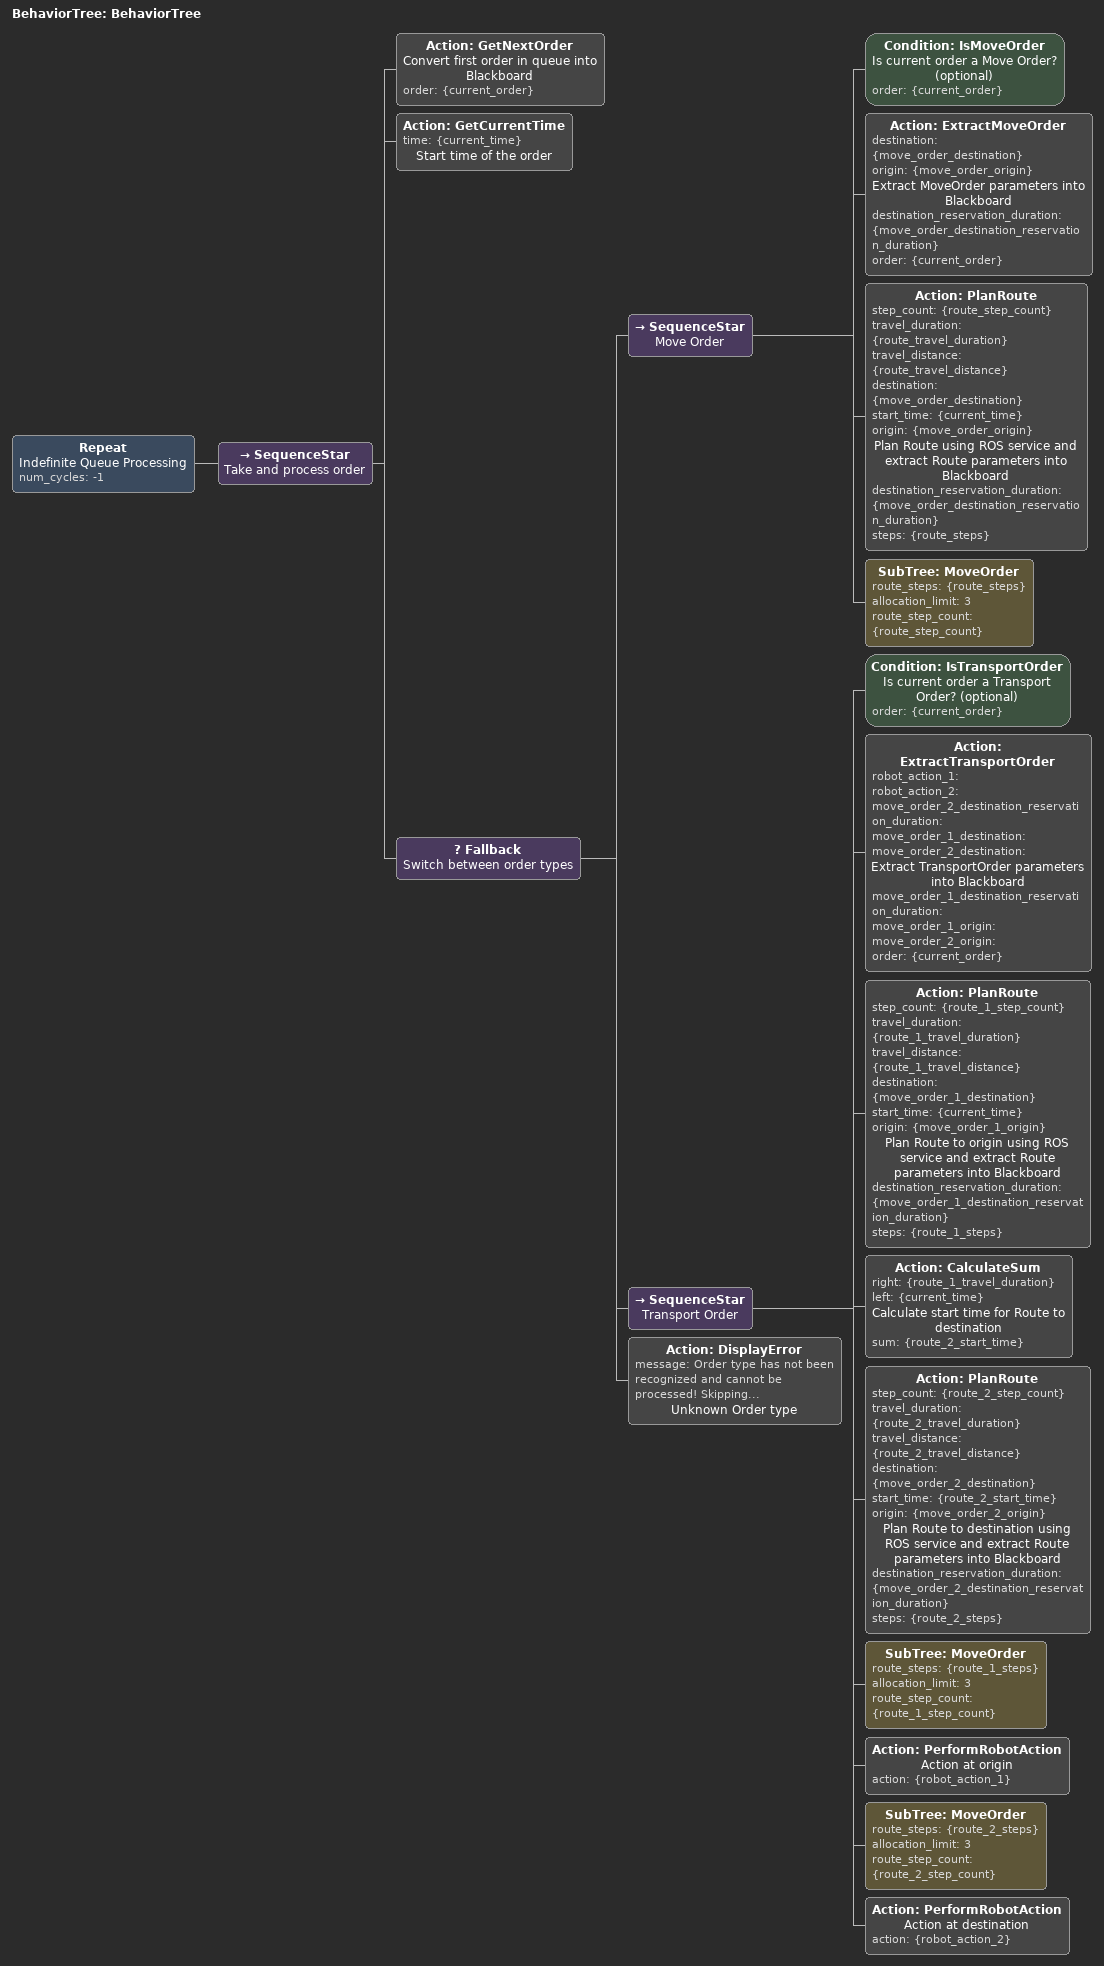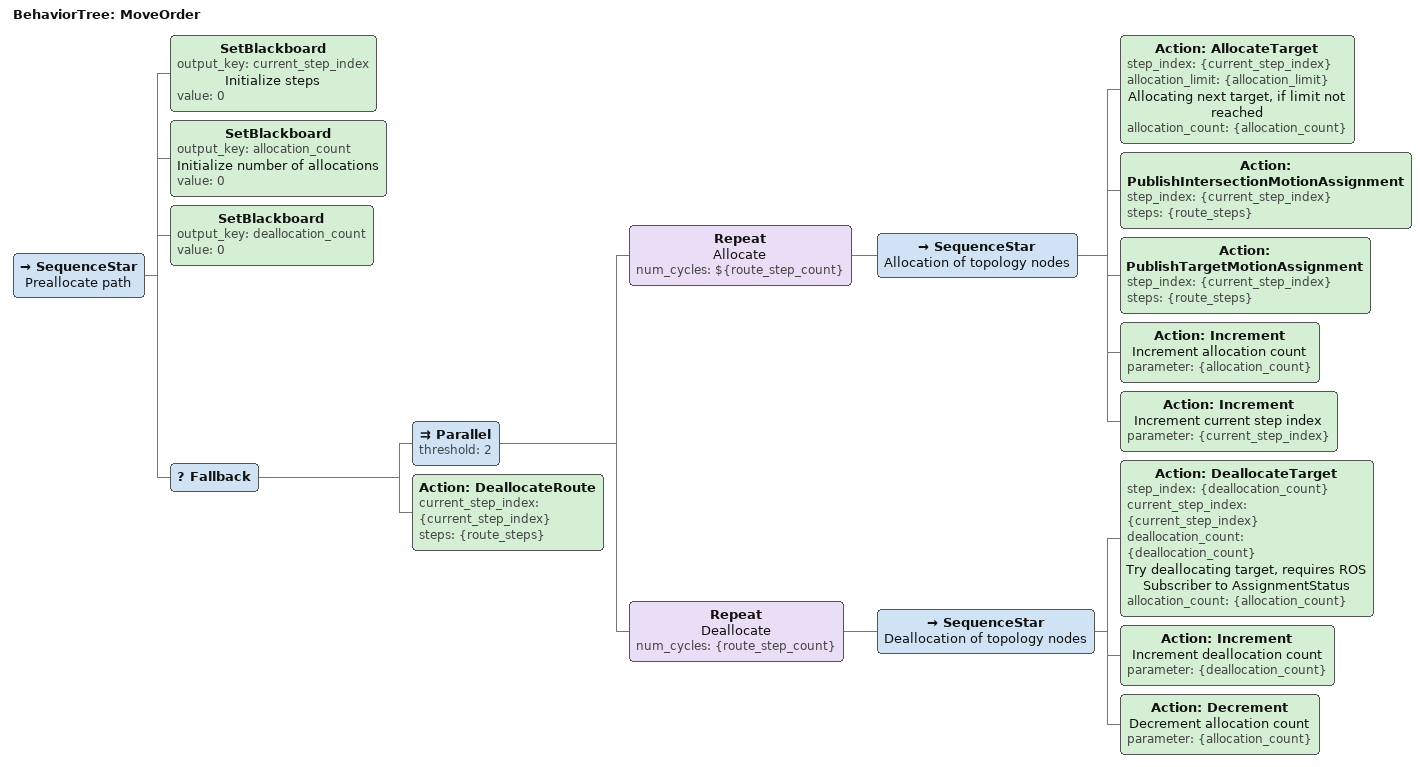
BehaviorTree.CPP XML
<root main_tree_to_execute="BehaviorTree">
    <BehaviorTree ID="BehaviorTree">
        <Repeat name="Indefinite Queue Processing" num_cycles="-1">
            <SequenceStar name="Take and process order">
                <Action ID="GetNextOrder" name="Convert first order in queue into Blackboard" order="{current_order}"/>
                <Action ID="GetCurrentTime" time="{current_time}" name="Start time of the order"/>
                <Fallback name="Switch between order types">
                    <SequenceStar name="Move Order">
                        <Condition ID="IsMoveOrder" name="Is current order a Move Order? (optional)" order="{current_order}"/>
                        <Action ID="ExtractMoveOrder" destination="{move_order_destination}" origin="{move_order_origin}" name="Extract MoveOrder parameters into Blackboard" destination_reservation_duration="{move_order_destination_reservation_duration}" order="{current_order}"/>
                        <Action step_count="{route_step_count}" travel_duration="{route_travel_duration}" ID="PlanRoute" travel_distance="{route_travel_distance}" destination="{move_order_destination}" start_time="{current_time}" origin="{move_order_origin}" name="Plan Route using ROS service and extract Route parameters into Blackboard" destination_reservation_duration="{move_order_destination_reservation_duration}" steps="{route_steps}"/>
                        <SubTree ID="MoveOrder" route_steps="{route_steps}" allocation_limit="3" route_step_count="{route_step_count}"/>
                    </SequenceStar>
                    <SequenceStar name="Transport Order">
                        <Condition ID="IsTransportOrder" name="Is current order a Transport Order? (optional)" order="{current_order}"/>
                        <Action robot_action_1="" robot_action_2="" ID="ExtractTransportOrder" move_order_2_destination_reservation_duration="" move_order_1_destination="" move_order_2_destination="" name="Extract TransportOrder parameters into Blackboard" move_order_1_destination_reservation_duration="" move_order_1_origin="" move_order_2_origin="" order="{current_order}"/>
                        <Action step_count="{route_1_step_count}" travel_duration="{route_1_travel_duration}" ID="PlanRoute" travel_distance="{route_1_travel_distance}" destination="{move_order_1_destination}" start_time="{current_time}" origin="{move_order_1_origin}" name="Plan Route to origin using ROS service and extract Route parameters into Blackboard" destination_reservation_duration="{move_order_1_destination_reservation_duration}" steps="{route_1_steps}"/>
                        <Action ID="CalculateSum" right="{route_1_travel_duration}" left="{current_time}" name="Calculate start time for Route to destination" sum="{route_2_start_time}"/>
                        <Action step_count="{route_2_step_count}" travel_duration="{route_2_travel_duration}" ID="PlanRoute" travel_distance="{route_2_travel_distance}" destination="{move_order_2_destination}" start_time="{route_2_start_time}" origin="{move_order_2_origin}" name="Plan Route to destination using ROS service and extract Route parameters into Blackboard" destination_reservation_duration="{move_order_2_destination_reservation_duration}" steps="{route_2_steps}"/>
                        <SubTree ID="MoveOrder" route_steps="{route_1_steps}" allocation_limit="3" route_step_count="{route_1_step_count}"/>
                        <Action ID="PerformRobotAction" name="Action at origin" action="{robot_action_1}"/>
                        <SubTree ID="MoveOrder" route_steps="{route_2_steps}" allocation_limit="3" route_step_count="{route_2_step_count}"/>
                        <Action ID="PerformRobotAction" name="Action at destination" action="{robot_action_2}"/>
                    </SequenceStar>
                    <Action ID="DisplayError" message="Order type has not been recognized and cannot be processed! Skipping..." name="Unknown Order type"/>
                </Fallback>
            </SequenceStar>
        </Repeat>
    </BehaviorTree>
    <BehaviorTree ID="MoveOrder">
        <SequenceStar name="Preallocate path">
            <SetBlackboard output_key="current_step_index" name="Initialize steps" value="0"/>
            <SetBlackboard output_key="allocation_count" name="Initialize number of allocations" value="0"/>
            <SetBlackboard output_key="deallocation_count" value="0"/>
            <Fallback>
                <Parallel threshold="2">
                    <Repeat name="Allocate" num_cycles="${route_step_count}">
                        <SequenceStar name="Allocation of topology nodes">
                            <Action step_index="{current_step_index}" ID="AllocateTarget" allocation_limit="{allocation_limit}" name="Allocating next target, if limit not reached" allocation_count="{allocation_count}"/>
                            <Action step_index="{current_step_index}" ID="PublishIntersectionMotionAssignment" steps="{route_steps}"/>
                            <Action step_index="{current_step_index}" ID="PublishTargetMotionAssignment" steps="{route_steps}"/>
                            <Action ID="Increment" name="Increment allocation count" parameter="{allocation_count}"/>
                            <Action ID="Increment" name="Increment current step index" parameter="{current_step_index}"/>
                        </SequenceStar>
                    </Repeat>
                    <Repeat name="Deallocate" num_cycles="{route_step_count}">
                        <SequenceStar name="Deallocation of topology nodes">
                            <Action step_index="{deallocation_count}" ID="DeallocateTarget" current_step_index="{current_step_index}" deallocation_count="{deallocation_count}" name="Try deallocating target, requires ROS Subscriber to AssignmentStatus" allocation_count="{allocation_count}"/>
                            <Action ID="Increment" name="Increment deallocation count" parameter="{deallocation_count}"/>
                            <Action ID="Decrement" name="Decrement allocation count" parameter="{allocation_count}"/>
                        </SequenceStar>
                    </Repeat>
                </Parallel>
                <Action ID="DeallocateRoute" current_step_index="{current_step_index}" steps="{route_steps}"/>
            </Fallback>
        </SequenceStar>
    </BehaviorTree>
</root>
